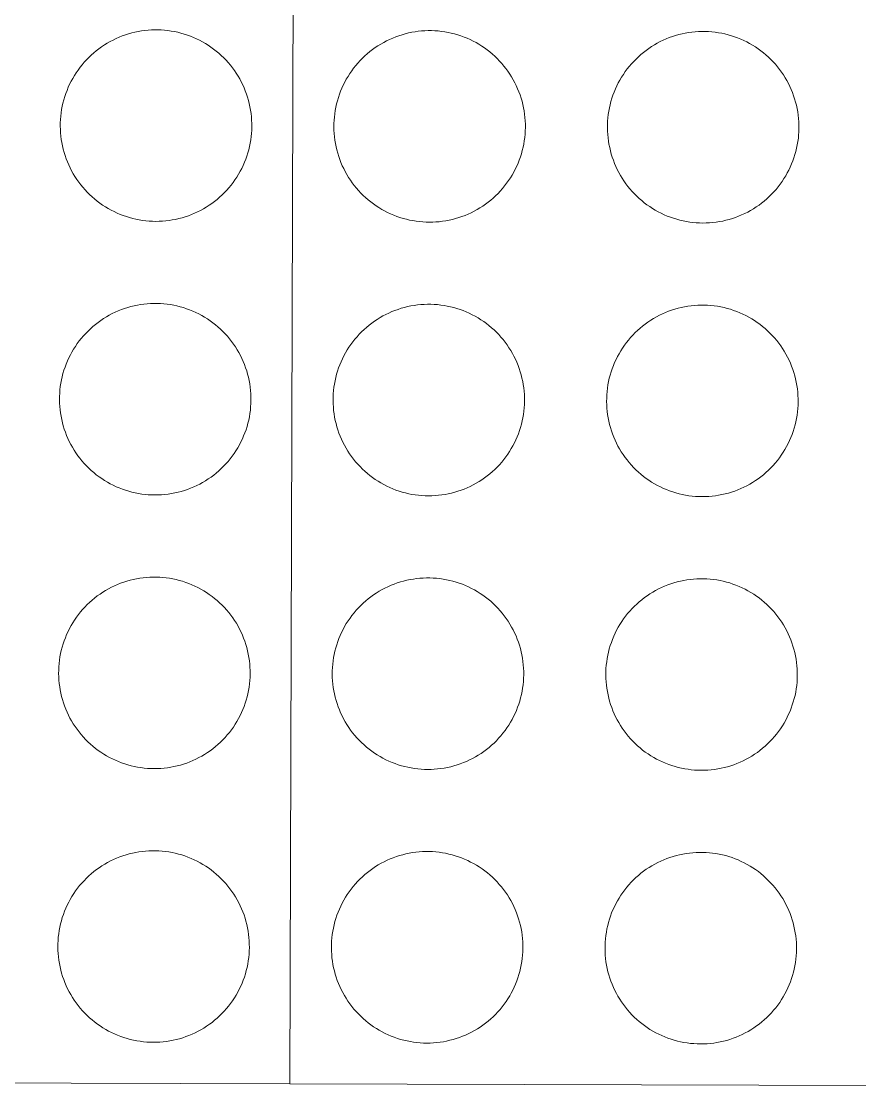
# Model space of a CAD drawing. Header units: metres. Extents: x -902 to -724, y 0 to 650.
# Drawn here: x -799.9114 to -799.7582, y 594.8669 to 595.0619 of the extents above; entities that cross this region are included whole.
import ezdxf

# ---------------------------------------------------------------- set-up
doc = ezdxf.new("R2010")
doc.units = ezdxf.units.M

# ---------------------------------------------------------------- blocks, each defined once
blk = doc.blocks.new('ASSA_Driveway_dwg-40817344-DRG-2871011 - SITE PLAN')
at = {"color": 9, "lineweight": 18, "true_color": 0xc0c0c0, "flags": 128}
for points in [[(-6.34867, 7.86166), (-6.04975, 7.88706), (-6.07514, 8.18598), (-6.37406, 8.16059)], [(-6.19385, 7.89991), (-6.19379, 7.8993), (-6.19371, 7.8987), (-6.1936, 7.8981), (-6.19348, 7.89751), (-6.19333, 7.89692), (-6.19317, 7.89633), (-6.19298, 7.89575), (-6.19278, 7.89518), (-6.19255, 7.89462), (-6.19231, 7.89406), (-6.19204, 7.89351), (-6.19176, 7.89298), (-6.19146, 7.89245), (-6.19114, 7.89193), (-6.1908, 7.89143), (-6.19045, 7.89093), (-6.19008, 7.89045), (-6.18969, 7.88998), (-6.18929, 7.88953), (-6.18887, 7.88909), (-6.18843, 7.88867), (-6.18799, 7.88826), (-6.18752, 7.88786), (-6.18705, 7.88749), (-6.18656, 7.88713), (-6.18606, 7.88678), (-6.18554, 7.88646), (-6.18502, 7.88615), (-6.18449, 7.88586), (-6.18394, 7.88559), (-6.18339, 7.88534), (-6.18283, 7.8851), (-6.18226, 7.88489), (-6.18168, 7.8847), (-6.1811, 7.88453), (-6.18051, 7.88437), (-6.17992, 7.88424), (-6.17932, 7.88413), (-6.17872, 7.88404), (-6.17812, 7.88397), (-6.17751, 7.88392), (-6.17691, 7.88389), (-6.1763, 7.88389), (-6.17569, 7.8839), (-6.17509, 7.88394), (-6.17448, 7.88399), (-6.17388, 7.88407), (-6.17328, 7.88417), (-6.17268, 7.88429), (-6.17209, 7.88443), (-6.17151, 7.88459), (-6.17093, 7.88477), (-6.17035, 7.88497), (-6.16979, 7.88519), (-6.16923, 7.88543), (-6.16868, 7.88569), (-6.16814, 7.88597), (-6.16761, 7.88626), (-6.16709, 7.88658), (-6.16658, 7.88691), (-6.16608, 7.88726), (-6.1656, 7.88763), (-6.16513, 7.88801), (-6.16467, 7.88841), (-6.16423, 7.88883), (-6.1638, 7.88926), (-6.16339, 7.8897), (-6.16299, 7.89016), (-6.16261, 7.89063), (-6.16224, 7.89112), (-6.1619, 7.89162), (-6.16157, 7.89213), (-6.16125, 7.89265), (-6.16096, 7.89318), (-6.16068, 7.89372), (-6.16043, 7.89427), (-6.16019, 7.89483), (-6.15997, 7.8954), (-6.15977, 7.89597), (-6.1596, 7.89655), (-6.15944, 7.89714), (-6.1593, 7.89773), (-6.15918, 7.89833), (-6.15909, 7.89893), (-6.15901, 7.89953), (-6.15896, 7.90014), (-6.15893, 7.90074), (-6.15892, 7.90135), (-6.15892, 7.90196), (-6.15896, 7.90256), (-6.15901, 7.90317), (-6.15908, 7.90377), (-6.15917, 7.90437), (-6.15929, 7.90497), (-6.15942, 7.90556), (-6.15958, 7.90615), (-6.15975, 7.90673), (-6.15995, 7.90731), (-6.16016, 7.90787), (-6.1604, 7.90843), (-6.16065, 7.90899), (-6.16093, 7.90953), (-6.16122, 7.91006), (-6.16153, 7.91058), (-6.16186, 7.9111), (-6.1622, 7.91159), (-6.16256, 7.91208), (-6.16294, 7.91256), (-6.16334, 7.91302), (-6.16375, 7.91346), (-6.16418, 7.9139), (-6.16462, 7.91431), (-6.16507, 7.91471), (-6.16554, 7.9151), (-6.16603, 7.91547), (-6.16652, 7.91582), (-6.16703, 7.91616), (-6.16755, 7.91647), (-6.16808, 7.91677), (-6.16862, 7.91705), (-6.16916, 7.91731), (-6.16972, 7.91756), (-6.17029, 7.91778), (-6.17086, 7.91798), (-6.17144, 7.91816), (-6.17202, 7.91833), (-6.17261, 7.91847), (-6.17321, 7.91859), (-6.17381, 7.91869), (-6.17441, 7.91877), (-6.17501, 7.91883), (-6.17562, 7.91887), (-6.17623, 7.91889), (-6.17684, 7.91888), (-6.17744, 7.91886), (-6.17805, 7.91881), (-6.17865, 7.91874), (-6.17925, 7.91866), (-6.17985, 7.91855), (-6.18044, 7.91842), (-6.18103, 7.91827), (-6.18162, 7.9181), (-6.18219, 7.91791), (-6.18276, 7.9177), (-6.18332, 7.91747), (-6.18388, 7.91722), (-6.18442, 7.91695), (-6.18496, 7.91666), (-6.18548, 7.91635), (-6.186, 7.91603), (-6.1865, 7.91569), (-6.18699, 7.91533), (-6.18747, 7.91495), (-6.18793, 7.91456), (-6.18838, 7.91416), (-6.18882, 7.91373), (-6.18924, 7.91329), (-6.18964, 7.91284), (-6.19003, 7.91238), (-6.19041, 7.9119), (-6.19076, 7.91141), (-6.1911, 7.9109), (-6.19142, 7.91039), (-6.19173, 7.90986), (-6.19201, 7.90932), (-6.19228, 7.90878), (-6.19253, 7.90822), (-6.19275, 7.90766), (-6.19296, 7.90709), (-6.19315, 7.90651), (-6.19332, 7.90593), (-6.19346, 7.90534), (-6.19359, 7.90474), (-6.1937, 7.90414), (-6.19378, 7.90354), (-6.19385, 7.90294), (-6.19389, 7.90233), (-6.19391, 7.90173), (-6.19391, 7.90112), (-6.19389, 7.90051)], [(-6.24367, 7.89567), (-6.24361, 7.89507), (-6.24353, 7.89447), (-6.24342, 7.89387), (-6.2433, 7.89327), (-6.24316, 7.89268), (-6.24299, 7.8921), (-6.2428, 7.89152), (-6.2426, 7.89095), (-6.24237, 7.89039), (-6.24213, 7.88983), (-6.24187, 7.88928), (-6.24158, 7.88874), (-6.24128, 7.88822), (-6.24096, 7.8877), (-6.24063, 7.8872), (-6.24027, 7.8867), (-6.2399, 7.88622), (-6.23951, 7.88575), (-6.23911, 7.8853), (-6.23869, 7.88486), (-6.23826, 7.88443), (-6.23781, 7.88403), (-6.23734, 7.88363), (-6.23687, 7.88325), (-6.23638, 7.88289), (-6.23588, 7.88255), (-6.23537, 7.88222), (-6.23484, 7.88192), (-6.23431, 7.88163), (-6.23376, 7.88136), (-6.23321, 7.8811), (-6.23265, 7.88087), (-6.23208, 7.88066), (-6.2315, 7.88047), (-6.23092, 7.88029), (-6.23033, 7.88014), (-6.22974, 7.88001), (-6.22914, 7.8799), (-6.22854, 7.87981), (-6.22794, 7.87974), (-6.22733, 7.87969), (-6.22673, 7.87966), (-6.22612, 7.87966), (-6.22551, 7.87967), (-6.22491, 7.87971), (-6.2243, 7.87976), (-6.2237, 7.87984), (-6.2231, 7.87994), (-6.2225, 7.88006), (-6.22191, 7.8802), (-6.22133, 7.88036), (-6.22075, 7.88054), (-6.22017, 7.88074), (-6.21961, 7.88096), (-6.21905, 7.8812), (-6.2185, 7.88146), (-6.21796, 7.88174), (-6.21743, 7.88203), (-6.21691, 7.88235), (-6.2164, 7.88268), (-6.21591, 7.88303), (-6.21542, 7.8834), (-6.21495, 7.88378), (-6.21449, 7.88418), (-6.21405, 7.8846), (-6.21362, 7.88503), (-6.21321, 7.88547), (-6.21281, 7.88593), (-6.21243, 7.8864), (-6.21206, 7.88689), (-6.21172, 7.88739), (-6.21139, 7.8879), (-6.21107, 7.88842), (-6.21078, 7.88895), (-6.2105, 7.88949), (-6.21025, 7.89004), (-6.21001, 7.8906), (-6.20979, 7.89117), (-6.20959, 7.89174), (-6.20942, 7.89232), (-6.20926, 7.89291), (-6.20912, 7.8935), (-6.20901, 7.8941), (-6.20891, 7.8947), (-6.20883, 7.8953), (-6.20878, 7.89591), (-6.20875, 7.89651), (-6.20874, 7.89712), (-6.20875, 7.89773), (-6.20878, 7.89833), (-6.20883, 7.89894), (-6.2089, 7.89954), (-6.20899, 7.90014), (-6.20911, 7.90074), (-6.20924, 7.90133), (-6.2094, 7.90192), (-6.20957, 7.9025), (-6.20977, 7.90307), (-6.20998, 7.90364), (-6.21022, 7.9042), (-6.21047, 7.90475), (-6.21075, 7.9053), (-6.21104, 7.90583), (-6.21135, 7.90635), (-6.21168, 7.90686), (-6.21202, 7.90736), (-6.21238, 7.90785), (-6.21276, 7.90832), (-6.21316, 7.90879), (-6.21357, 7.90923), (-6.214, 7.90966), (-6.21444, 7.91008), (-6.2149, 7.91048), (-6.21536, 7.91087), (-6.21585, 7.91124), (-6.21634, 7.91159), (-6.21685, 7.91192), (-6.21737, 7.91224), (-6.2179, 7.91254), (-6.21844, 7.91282), (-6.21898, 7.91308), (-6.21954, 7.91332), (-6.22011, 7.91355), (-6.22068, 7.91375), (-6.22126, 7.91393), (-6.22184, 7.91409), (-6.22243, 7.91424), (-6.22303, 7.91436), (-6.22363, 7.91446), (-6.22423, 7.91454), (-6.22484, 7.9146), (-6.22544, 7.91464), (-6.22605, 7.91465), (-6.22666, 7.91465), (-6.22726, 7.91462), (-6.22787, 7.91458), (-6.22847, 7.91451), (-6.22907, 7.91442), (-6.22967, 7.91431), (-6.23026, 7.91418), (-6.23085, 7.91403), (-6.23144, 7.91386), (-6.23201, 7.91367), (-6.23258, 7.91346), (-6.23315, 7.91323), (-6.2337, 7.91298), (-6.23424, 7.91272), (-6.23478, 7.91243), (-6.2353, 7.91212), (-6.23582, 7.9118), (-6.23632, 7.91146), (-6.23681, 7.9111), (-6.23729, 7.91072), (-6.23775, 7.91033), (-6.2382, 7.90992), (-6.23864, 7.9095), (-6.23906, 7.90906), (-6.23947, 7.90861), (-6.23986, 7.90814), (-6.24023, 7.90767), (-6.24058, 7.90717), (-6.24092, 7.90667), (-6.24125, 7.90615), (-6.24155, 7.90563), (-6.24183, 7.90509), (-6.2421, 7.90454), (-6.24235, 7.90399), (-6.24257, 7.90343), (-6.24278, 7.90286), (-6.24297, 7.90228), (-6.24314, 7.90169), (-6.24328, 7.9011), (-6.24341, 7.90051), (-6.24352, 7.89991), (-6.2436, 7.89931), (-6.24367, 7.89871), (-6.24371, 7.8981), (-6.24373, 7.89749), (-6.24373, 7.89689), (-6.24371, 7.89628)], [(-6.29349, 7.89144), (-6.29343, 7.89084), (-6.29335, 7.89024), (-6.29325, 7.88964), (-6.29312, 7.88904), (-6.29298, 7.88845), (-6.29281, 7.88787), (-6.29263, 7.88729), (-6.29242, 7.88672), (-6.29219, 7.88615), (-6.29195, 7.8856), (-6.29169, 7.88505), (-6.2914, 7.88451), (-6.2911, 7.88399), (-6.29078, 7.88347), (-6.29045, 7.88296), (-6.29009, 7.88247), (-6.28972, 7.88199), (-6.28933, 7.88152), (-6.28893, 7.88107), (-6.28851, 7.88063), (-6.28808, 7.8802), (-6.28763, 7.87979), (-6.28716, 7.8794), (-6.28669, 7.87902), (-6.2862, 7.87866), (-6.2857, 7.87832), (-6.28519, 7.87799), (-6.28466, 7.87768), (-6.28413, 7.8774), (-6.28358, 7.87712), (-6.28303, 7.87687), (-6.28247, 7.87664), (-6.2819, 7.87643), (-6.28133, 7.87623), (-6.28074, 7.87606), (-6.28015, 7.87591), (-6.27956, 7.87578), (-6.27896, 7.87567), (-6.27836, 7.87558), (-6.27776, 7.87551), (-6.27715, 7.87546), (-6.27655, 7.87543), (-6.27594, 7.87542), (-6.27533, 7.87544), (-6.27473, 7.87547), (-6.27412, 7.87553), (-6.27352, 7.87561), (-6.27292, 7.87571), (-6.27232, 7.87583), (-6.27173, 7.87597), (-6.27115, 7.87613), (-6.27057, 7.87631), (-6.26999, 7.87651), (-6.26943, 7.87673), (-6.26887, 7.87697), (-6.26832, 7.87723), (-6.26778, 7.8775), (-6.26725, 7.8778), (-6.26673, 7.87812), (-6.26622, 7.87845), (-6.26573, 7.8788), (-6.26524, 7.87916), (-6.26477, 7.87955), (-6.26431, 7.87995), (-6.26387, 7.88036), (-6.26344, 7.88079), (-6.26303, 7.88124), (-6.26263, 7.8817), (-6.26225, 7.88217), (-6.26188, 7.88266), (-6.26154, 7.88315), (-6.26121, 7.88366), (-6.26089, 7.88419), (-6.2606, 7.88472), (-6.26032, 7.88526), (-6.26007, 7.88581), (-6.25983, 7.88637), (-6.25961, 7.88694), (-6.25941, 7.88751), (-6.25924, 7.88809), (-6.25908, 7.88868), (-6.25894, 7.88927), (-6.25883, 7.88987), (-6.25873, 7.89047), (-6.25866, 7.89107), (-6.2586, 7.89167), (-6.25857, 7.89228), (-6.25856, 7.89289), (-6.25857, 7.89349), (-6.2586, 7.8941), (-6.25865, 7.89471), (-6.25872, 7.89531), (-6.25881, 7.89591), (-6.25893, 7.89651), (-6.25906, 7.8971), (-6.25922, 7.89769), (-6.25939, 7.89827), (-6.25959, 7.89884), (-6.2598, 7.89941), (-6.26004, 7.89997), (-6.26029, 7.90052), (-6.26057, 7.90107), (-6.26086, 7.9016), (-6.26117, 7.90212), (-6.2615, 7.90263), (-6.26184, 7.90313), (-6.26221, 7.90362), (-6.26258, 7.90409), (-6.26298, 7.90455), (-6.26339, 7.905), (-6.26382, 7.90543), (-6.26426, 7.90585), (-6.26472, 7.90625), (-6.26519, 7.90664), (-6.26567, 7.90701), (-6.26616, 7.90736), (-6.26667, 7.90769), (-6.26719, 7.90801), (-6.26772, 7.90831), (-6.26826, 7.90859), (-6.2688, 7.90885), (-6.26936, 7.90909), (-6.26993, 7.90931), (-6.2705, 7.90952), (-6.27108, 7.9097), (-6.27166, 7.90986), (-6.27225, 7.91), (-6.27285, 7.91013), (-6.27345, 7.91023), (-6.27405, 7.91031), (-6.27466, 7.91037), (-6.27526, 7.9104), (-6.27587, 7.91042), (-6.27648, 7.91042), (-6.27708, 7.91039), (-6.27769, 7.91035), (-6.27829, 7.91028), (-6.27889, 7.91019), (-6.27949, 7.91008), (-6.28009, 7.90995), (-6.28067, 7.9098), (-6.28126, 7.90963), (-6.28183, 7.90944), (-6.2824, 7.90923), (-6.28297, 7.909), (-6.28352, 7.90875), (-6.28406, 7.90848), (-6.2846, 7.9082), (-6.28512, 7.90789), (-6.28564, 7.90757), (-6.28614, 7.90723), (-6.28663, 7.90687), (-6.28711, 7.90649), (-6.28757, 7.9061), (-6.28802, 7.90569), (-6.28846, 7.90527), (-6.28888, 7.90483), (-6.28929, 7.90438), (-6.28968, 7.90391), (-6.29005, 7.90343), (-6.29041, 7.90294), (-6.29074, 7.90244), (-6.29107, 7.90192), (-6.29137, 7.9014), (-6.29165, 7.90086), (-6.29192, 7.90031), (-6.29217, 7.89976), (-6.29239, 7.89919), (-6.2926, 7.89862), (-6.29279, 7.89805), (-6.29296, 7.89746), (-6.29311, 7.89687), (-6.29323, 7.89628), (-6.29334, 7.89568), (-6.29342, 7.89508), (-6.29349, 7.89448), (-6.29353, 7.89387), (-6.29355, 7.89326), (-6.29355, 7.89265), (-6.29353, 7.89205)], [(-6.34331, 7.88721), (-6.34325, 7.88661), (-6.34317, 7.886), (-6.34307, 7.88541), (-6.34294, 7.88481), (-6.3428, 7.88422), (-6.34263, 7.88364), (-6.34245, 7.88306), (-6.34224, 7.88249), (-6.34202, 7.88192), (-6.34177, 7.88137), (-6.34151, 7.88082), (-6.34122, 7.88028), (-6.34092, 7.87975), (-6.3406, 7.87924), (-6.34027, 7.87873), (-6.33991, 7.87824), (-6.33954, 7.87776), (-6.33915, 7.87729), (-6.33875, 7.87684), (-6.33833, 7.8764), (-6.3379, 7.87597), (-6.33745, 7.87556), (-6.33698, 7.87517), (-6.33651, 7.87479), (-6.33602, 7.87443), (-6.33552, 7.87409), (-6.33501, 7.87376), (-6.33448, 7.87345), (-6.33395, 7.87316), (-6.3334, 7.87289), (-6.33285, 7.87264), (-6.33229, 7.87241), (-6.33172, 7.8722), (-6.33115, 7.872), (-6.33056, 7.87183), (-6.32998, 7.87168), (-6.32938, 7.87155), (-6.32879, 7.87143), (-6.32818, 7.87134), (-6.32758, 7.87127), (-6.32698, 7.87123), (-6.32637, 7.8712), (-6.32576, 7.87119), (-6.32515, 7.87121), (-6.32455, 7.87124), (-6.32394, 7.8713), (-6.32334, 7.87138), (-6.32274, 7.87147), (-6.32215, 7.87159), (-6.32155, 7.87173), (-6.32097, 7.87189), (-6.32039, 7.87207), (-6.31981, 7.87227), (-6.31925, 7.8725), (-6.31869, 7.87273), (-6.31814, 7.87299), (-6.3176, 7.87327), (-6.31707, 7.87357), (-6.31655, 7.87388), (-6.31604, 7.87422), (-6.31555, 7.87457), (-6.31506, 7.87493), (-6.31459, 7.87532), (-6.31413, 7.87572), (-6.31369, 7.87613), (-6.31326, 7.87656), (-6.31285, 7.87701), (-6.31245, 7.87747), (-6.31207, 7.87794), (-6.3117, 7.87843), (-6.31136, 7.87892), (-6.31103, 7.87943), (-6.31071, 7.87995), (-6.31042, 7.88049), (-6.31014, 7.88103), (-6.30989, 7.88158), (-6.30965, 7.88214), (-6.30943, 7.8827), (-6.30924, 7.88328), (-6.30906, 7.88386), (-6.3089, 7.88445), (-6.30876, 7.88504), (-6.30865, 7.88563), (-6.30855, 7.88623), (-6.30848, 7.88684), (-6.30842, 7.88744), (-6.30839, 7.88805), (-6.30838, 7.88866), (-6.30839, 7.88926), (-6.30842, 7.88987), (-6.30847, 7.89047), (-6.30854, 7.89108), (-6.30863, 7.89168), (-6.30875, 7.89227), (-6.30888, 7.89287), (-6.30904, 7.89345), (-6.30921, 7.89404), (-6.30941, 7.89461), (-6.30962, 7.89518), (-6.30986, 7.89574), (-6.31011, 7.89629), (-6.31039, 7.89683), (-6.31068, 7.89737), (-6.31099, 7.89789), (-6.31132, 7.8984), (-6.31166, 7.8989), (-6.31203, 7.89939), (-6.31241, 7.89986), (-6.3128, 7.90032), (-6.31321, 7.90077), (-6.31364, 7.9012), (-6.31408, 7.90162), (-6.31454, 7.90202), (-6.31501, 7.9024), (-6.31549, 7.90277), (-6.31598, 7.90313), (-6.31649, 7.90346), (-6.31701, 7.90378), (-6.31754, 7.90408), (-6.31808, 7.90436), (-6.31863, 7.90462), (-6.31918, 7.90486), (-6.31975, 7.90508), (-6.32032, 7.90529), (-6.3209, 7.90547), (-6.32148, 7.90563), (-6.32208, 7.90577), (-6.32267, 7.90589), (-6.32327, 7.906), (-6.32387, 7.90608), (-6.32448, 7.90613), (-6.32508, 7.90617), (-6.32569, 7.90619), (-6.3263, 7.90619), (-6.3269, 7.90616), (-6.32751, 7.90611), (-6.32811, 7.90605), (-6.32871, 7.90596), (-6.32931, 7.90585), (-6.32991, 7.90572), (-6.33049, 7.90557), (-6.33108, 7.9054), (-6.33165, 7.90521), (-6.33222, 7.905), (-6.33279, 7.90477), (-6.33334, 7.90452), (-6.33388, 7.90425), (-6.33442, 7.90396), (-6.33495, 7.90366), (-6.33546, 7.90333), (-6.33596, 7.90299), (-6.33645, 7.90263), (-6.33693, 7.90226), (-6.33739, 7.90187), (-6.33784, 7.90146), (-6.33828, 7.90104), (-6.3387, 7.9006), (-6.33911, 7.90015), (-6.3395, 7.89968), (-6.33987, 7.8992), (-6.34023, 7.89871), (-6.34056, 7.89821), (-6.34089, 7.89769), (-6.34119, 7.89716), (-6.34147, 7.89663), (-6.34174, 7.89608), (-6.34199, 7.89553), (-6.34221, 7.89496), (-6.34242, 7.89439), (-6.34261, 7.89381), (-6.34278, 7.89323), (-6.34293, 7.89264), (-6.34305, 7.89205), (-6.34316, 7.89145), (-6.34324, 7.89085), (-6.34331, 7.89024), (-6.34335, 7.88964), (-6.34337, 7.88903), (-6.34338, 7.88842), (-6.34336, 7.88782)], [(-6.32328, 7.56274), (-6.02436, 7.58813), (-6.04975, 7.88706), (-6.34867, 7.86166)], [(-6.18962, 7.85008), (-6.18956, 7.84948), (-6.18948, 7.84888), (-6.18937, 7.84828), (-6.18925, 7.84769), (-6.1891, 7.8471), (-6.18894, 7.84651), (-6.18875, 7.84593), (-6.18855, 7.84536), (-6.18832, 7.8448), (-6.18808, 7.84424), (-6.18781, 7.84369), (-6.18753, 7.84316), (-6.18723, 7.84263), (-6.18691, 7.84211), (-6.18657, 7.84161), (-6.18622, 7.84111), (-6.18585, 7.84063), (-6.18546, 7.84016), (-6.18506, 7.83971), (-6.18464, 7.83927), (-6.1842, 7.83885), (-6.18375, 7.83844), (-6.18329, 7.83804), (-6.18282, 7.83767), (-6.18233, 7.8373), (-6.18183, 7.83696), (-6.18131, 7.83664), (-6.18079, 7.83633), (-6.18025, 7.83604), (-6.17971, 7.83577), (-6.17916, 7.83552), (-6.1786, 7.83528), (-6.17803, 7.83507), (-6.17745, 7.83488), (-6.17687, 7.83471), (-6.17628, 7.83455), (-6.17569, 7.83442), (-6.17509, 7.83431), (-6.17449, 7.83422), (-6.17389, 7.83415), (-6.17328, 7.8341), (-6.17268, 7.83407), (-6.17207, 7.83407), (-6.17146, 7.83408), (-6.17085, 7.83412), (-6.17025, 7.83417), (-6.16965, 7.83425), (-6.16905, 7.83435), (-6.16845, 7.83447), (-6.16786, 7.83461), (-6.16727, 7.83477), (-6.16669, 7.83495), (-6.16612, 7.83515), (-6.16556, 7.83537), (-6.165, 7.83561), (-6.16445, 7.83587), (-6.16391, 7.83615), (-6.16338, 7.83644), (-6.16286, 7.83676), (-6.16235, 7.83709), (-6.16185, 7.83744), (-6.16137, 7.83781), (-6.1609, 7.83819), (-6.16044, 7.83859), (-6.16, 7.83901), (-6.15957, 7.83944), (-6.15916, 7.83988), (-6.15876, 7.84034), (-6.15838, 7.84081), (-6.15801, 7.8413), (-6.15766, 7.8418), (-6.15733, 7.84231), (-6.15702, 7.84283), (-6.15673, 7.84336), (-6.15645, 7.8439), (-6.15619, 7.84445), (-6.15596, 7.84501), (-6.15574, 7.84558), (-6.15554, 7.84615), (-6.15536, 7.84673), (-6.15521, 7.84732), (-6.15507, 7.84791), (-6.15495, 7.84851), (-6.15486, 7.84911), (-6.15478, 7.84971), (-6.15473, 7.85032), (-6.1547, 7.85092), (-6.15468, 7.85153), (-6.15469, 7.85214), (-6.15472, 7.85274), (-6.15477, 7.85335), (-6.15485, 7.85395), (-6.15494, 7.85455), (-6.15505, 7.85515), (-6.15519, 7.85574), (-6.15534, 7.85633), (-6.15552, 7.85691), (-6.15572, 7.85749), (-6.15593, 7.85805), (-6.15617, 7.85861), (-6.15642, 7.85917), (-6.15669, 7.85971), (-6.15699, 7.86024), (-6.1573, 7.86076), (-6.15762, 7.86127), (-6.15797, 7.86177), (-6.15833, 7.86226), (-6.15871, 7.86274), (-6.15911, 7.8632), (-6.15952, 7.86364), (-6.15995, 7.86408), (-6.16039, 7.86449), (-6.16084, 7.86489), (-6.16131, 7.86528), (-6.1618, 7.86565), (-6.16229, 7.866), (-6.1628, 7.86634), (-6.16332, 7.86665), (-6.16384, 7.86695), (-6.16438, 7.86723), (-6.16493, 7.86749), (-6.16549, 7.86773), (-6.16605, 7.86796), (-6.16663, 7.86816), (-6.16721, 7.86834), (-6.16779, 7.86851), (-6.16838, 7.86865), (-6.16898, 7.86877), (-6.16958, 7.86887), (-6.17018, 7.86895), (-6.17078, 7.86901), (-6.17139, 7.86905), (-6.172, 7.86906), (-6.1726, 7.86906), (-6.17321, 7.86904), (-6.17382, 7.86899), (-6.17442, 7.86892), (-6.17502, 7.86883), (-6.17562, 7.86873), (-6.17621, 7.8686), (-6.1768, 7.86845), (-6.17738, 7.86828), (-6.17796, 7.86809), (-6.17853, 7.86787), (-6.17909, 7.86764), (-6.17965, 7.8674), (-6.18019, 7.86713), (-6.18073, 7.86684), (-6.18125, 7.86653), (-6.18177, 7.86621), (-6.18227, 7.86587), (-6.18276, 7.86551), (-6.18324, 7.86513), (-6.1837, 7.86474), (-6.18415, 7.86433), (-6.18459, 7.86391), (-6.18501, 7.86347), (-6.18541, 7.86302), (-6.1858, 7.86256), (-6.18618, 7.86208), (-6.18653, 7.86158), (-6.18687, 7.86108), (-6.18719, 7.86057), (-6.1875, 7.86004), (-6.18778, 7.8595), (-6.18805, 7.85896), (-6.18829, 7.8584), (-6.18852, 7.85784), (-6.18873, 7.85727), (-6.18892, 7.85669), (-6.18908, 7.85611), (-6.18923, 7.85552), (-6.18936, 7.85492), (-6.18947, 7.85432), (-6.18955, 7.85372), (-6.18961, 7.85312), (-6.18966, 7.85251), (-6.18968, 7.85191), (-6.18968, 7.8513), (-6.18966, 7.85069)], [(-6.23944, 7.84585), (-6.23938, 7.84525), (-6.2393, 7.84465), (-6.23919, 7.84405), (-6.23907, 7.84345), (-6.23892, 7.84286), (-6.23876, 7.84228), (-6.23857, 7.8417), (-6.23837, 7.84113), (-6.23814, 7.84057), (-6.2379, 7.84001), (-6.23763, 7.83946), (-6.23735, 7.83892), (-6.23705, 7.8384), (-6.23673, 7.83788), (-6.23639, 7.83737), (-6.23604, 7.83688), (-6.23567, 7.8364), (-6.23528, 7.83593), (-6.23488, 7.83548), (-6.23446, 7.83504), (-6.23402, 7.83461), (-6.23357, 7.8342), (-6.23311, 7.83381), (-6.23264, 7.83343), (-6.23215, 7.83307), (-6.23165, 7.83273), (-6.23113, 7.8324), (-6.23061, 7.8321), (-6.23008, 7.83181), (-6.22953, 7.83154), (-6.22898, 7.83128), (-6.22842, 7.83105), (-6.22785, 7.83084), (-6.22727, 7.83065), (-6.22669, 7.83047), (-6.2261, 7.83032), (-6.22551, 7.83019), (-6.22491, 7.83008), (-6.22431, 7.82999), (-6.22371, 7.82992), (-6.2231, 7.82987), (-6.2225, 7.82984), (-6.22189, 7.82983), (-6.22128, 7.82985), (-6.22067, 7.82988), (-6.22007, 7.82994), (-6.21947, 7.83002), (-6.21887, 7.83012), (-6.21827, 7.83024), (-6.21768, 7.83038), (-6.2171, 7.83054), (-6.21652, 7.83072), (-6.21594, 7.83092), (-6.21538, 7.83114), (-6.21482, 7.83138), (-6.21427, 7.83164), (-6.21373, 7.83191), (-6.2132, 7.83221), (-6.21268, 7.83253), (-6.21217, 7.83286), (-6.21167, 7.83321), (-6.21119, 7.83358), (-6.21072, 7.83396), (-6.21026, 7.83436), (-6.20982, 7.83477), (-6.20939, 7.83521), (-6.20898, 7.83565), (-6.20858, 7.83611), (-6.2082, 7.83658), (-6.20783, 7.83707), (-6.20748, 7.83757), (-6.20715, 7.83808), (-6.20684, 7.8386), (-6.20655, 7.83913), (-6.20627, 7.83967), (-6.20602, 7.84022), (-6.20578, 7.84078), (-6.20556, 7.84135), (-6.20536, 7.84192), (-6.20518, 7.8425), (-6.20503, 7.84309), (-6.20489, 7.84368), (-6.20477, 7.84428), (-6.20468, 7.84488), (-6.2046, 7.84548), (-6.20455, 7.84608), (-6.20452, 7.84669), (-6.2045, 7.8473), (-6.20451, 7.84791), (-6.20454, 7.84851), (-6.2046, 7.84912), (-6.20467, 7.84972), (-6.20476, 7.85032), (-6.20488, 7.85092), (-6.20501, 7.85151), (-6.20517, 7.8521), (-6.20534, 7.85268), (-6.20554, 7.85325), (-6.20575, 7.85382), (-6.20599, 7.85438), (-6.20624, 7.85493), (-6.20651, 7.85548), (-6.20681, 7.85601), (-6.20712, 7.85653), (-6.20744, 7.85704), (-6.20779, 7.85754), (-6.20815, 7.85803), (-6.20853, 7.8585), (-6.20893, 7.85896), (-6.20934, 7.85941), (-6.20977, 7.85984), (-6.21021, 7.86026), (-6.21066, 7.86066), (-6.21113, 7.86105), (-6.21162, 7.86142), (-6.21211, 7.86177), (-6.21262, 7.8621), (-6.21314, 7.86242), (-6.21366, 7.86272), (-6.2142, 7.863), (-6.21475, 7.86326), (-6.21531, 7.8635), (-6.21587, 7.86373), (-6.21645, 7.86393), (-6.21703, 7.86411), (-6.21761, 7.86427), (-6.2182, 7.86442), (-6.2188, 7.86454), (-6.2194, 7.86464), (-6.22, 7.86472), (-6.2206, 7.86478), (-6.22121, 7.86482), (-6.22182, 7.86483), (-6.22242, 7.86483), (-6.22303, 7.8648), (-6.22364, 7.86476), (-6.22424, 7.86469), (-6.22484, 7.8646), (-6.22544, 7.86449), (-6.22603, 7.86436), (-6.22662, 7.86421), (-6.2272, 7.86404), (-6.22778, 7.86385), (-6.22835, 7.86364), (-6.22891, 7.86341), (-6.22947, 7.86316), (-6.23001, 7.86289), (-6.23055, 7.86261), (-6.23107, 7.8623), (-6.23159, 7.86198), (-6.23209, 7.86164), (-6.23258, 7.86128), (-6.23306, 7.8609), (-6.23352, 7.86051), (-6.23397, 7.8601), (-6.23441, 7.85968), (-6.23483, 7.85924), (-6.23523, 7.85879), (-6.23562, 7.85832), (-6.236, 7.85784), (-6.23635, 7.85735), (-6.23669, 7.85685), (-6.23701, 7.85633), (-6.23732, 7.85581), (-6.2376, 7.85527), (-6.23787, 7.85472), (-6.23811, 7.85417), (-6.23834, 7.85361), (-6.23855, 7.85304), (-6.23874, 7.85246), (-6.23891, 7.85187), (-6.23905, 7.85128), (-6.23918, 7.85069), (-6.23929, 7.85009), (-6.23937, 7.84949), (-6.23944, 7.84889), (-6.23948, 7.84828), (-6.2395, 7.84767), (-6.2395, 7.84707), (-6.23948, 7.84646)], [(-6.28926, 7.84162), (-6.2892, 7.84102), (-6.28912, 7.84042), (-6.28901, 7.83982), (-6.28889, 7.83922), (-6.28874, 7.83863), (-6.28858, 7.83805), (-6.28839, 7.83747), (-6.28819, 7.8369), (-6.28796, 7.83633), (-6.28772, 7.83578), (-6.28745, 7.83523), (-6.28717, 7.83469), (-6.28687, 7.83416), (-6.28655, 7.83365), (-6.28621, 7.83314), (-6.28586, 7.83265), (-6.28549, 7.83217), (-6.2851, 7.8317), (-6.2847, 7.83125), (-6.28428, 7.83081), (-6.28384, 7.83038), (-6.2834, 7.82997), (-6.28293, 7.82958), (-6.28246, 7.8292), (-6.28197, 7.82884), (-6.28147, 7.8285), (-6.28095, 7.82817), (-6.28043, 7.82786), (-6.2799, 7.82757), (-6.27935, 7.8273), (-6.2788, 7.82705), (-6.27824, 7.82682), (-6.27767, 7.82661), (-6.27709, 7.82641), (-6.27651, 7.82624), (-6.27592, 7.82609), (-6.27533, 7.82596), (-6.27473, 7.82585), (-6.27413, 7.82576), (-6.27353, 7.82569), (-6.27292, 7.82564), (-6.27232, 7.82561), (-6.27171, 7.8256), (-6.2711, 7.82562), (-6.2705, 7.82565), (-6.26989, 7.82571), (-6.26929, 7.82579), (-6.26869, 7.82589), (-6.26809, 7.826), (-6.2675, 7.82614), (-6.26692, 7.82631), (-6.26634, 7.82649), (-6.26576, 7.82669), (-6.2652, 7.82691), (-6.26464, 7.82715), (-6.26409, 7.82741), (-6.26355, 7.82768), (-6.26302, 7.82798), (-6.2625, 7.82829), (-6.26199, 7.82863), (-6.26149, 7.82898), (-6.26101, 7.82934), (-6.26054, 7.82973), (-6.26008, 7.83013), (-6.25964, 7.83054), (-6.25921, 7.83097), (-6.2588, 7.83142), (-6.2584, 7.83188), (-6.25802, 7.83235), (-6.25765, 7.83284), (-6.2573, 7.83333), (-6.25697, 7.83384), (-6.25666, 7.83437), (-6.25637, 7.8349), (-6.25609, 7.83544), (-6.25584, 7.83599), (-6.2556, 7.83655), (-6.25538, 7.83712), (-6.25518, 7.83769), (-6.25501, 7.83827), (-6.25485, 7.83886), (-6.25471, 7.83945), (-6.25459, 7.84004), (-6.2545, 7.84064), (-6.25442, 7.84125), (-6.25437, 7.84185), (-6.25434, 7.84246), (-6.25432, 7.84307), (-6.25433, 7.84367), (-6.25436, 7.84428), (-6.25442, 7.84489), (-6.25449, 7.84549), (-6.25458, 7.84609), (-6.2547, 7.84669), (-6.25483, 7.84728), (-6.25499, 7.84787), (-6.25516, 7.84845), (-6.25536, 7.84902), (-6.25557, 7.84959), (-6.25581, 7.85015), (-6.25606, 7.8507), (-6.25633, 7.85124), (-6.25663, 7.85178), (-6.25694, 7.8523), (-6.25726, 7.85281), (-6.25761, 7.85331), (-6.25797, 7.8538), (-6.25835, 7.85427), (-6.25875, 7.85473), (-6.25916, 7.85518), (-6.25959, 7.85561), (-6.26003, 7.85603), (-6.26048, 7.85643), (-6.26095, 7.85682), (-6.26144, 7.85719), (-6.26193, 7.85754), (-6.26244, 7.85787), (-6.26296, 7.85819), (-6.26349, 7.85849), (-6.26402, 7.85877), (-6.26457, 7.85903), (-6.26513, 7.85927), (-6.2657, 7.85949), (-6.26627, 7.8597), (-6.26685, 7.85988), (-6.26743, 7.86004), (-6.26802, 7.86018), (-6.26862, 7.86031), (-6.26922, 7.86041), (-6.26982, 7.86049), (-6.27042, 7.86055), (-6.27103, 7.86058), (-6.27164, 7.8606), (-6.27224, 7.8606), (-6.27285, 7.86057), (-6.27346, 7.86053), (-6.27406, 7.86046), (-6.27466, 7.86037), (-6.27526, 7.86026), (-6.27585, 7.86013), (-6.27644, 7.85998), (-6.27702, 7.85981), (-6.2776, 7.85962), (-6.27817, 7.85941), (-6.27873, 7.85918), (-6.27929, 7.85893), (-6.27983, 7.85866), (-6.28037, 7.85838), (-6.28089, 7.85807), (-6.28141, 7.85775), (-6.28191, 7.8574), (-6.2824, 7.85705), (-6.28288, 7.85667), (-6.28334, 7.85628), (-6.28379, 7.85587), (-6.28423, 7.85545), (-6.28465, 7.85501), (-6.28505, 7.85456), (-6.28544, 7.85409), (-6.28582, 7.85361), (-6.28617, 7.85312), (-6.28651, 7.85262), (-6.28683, 7.8521), (-6.28714, 7.85158), (-6.28742, 7.85104), (-6.28769, 7.85049), (-6.28793, 7.84994), (-6.28816, 7.84937), (-6.28837, 7.8488), (-6.28856, 7.84823), (-6.28873, 7.84764), (-6.28887, 7.84705), (-6.289, 7.84646), (-6.28911, 7.84586), (-6.28919, 7.84526), (-6.28926, 7.84465), (-6.2893, 7.84405), (-6.28932, 7.84344), (-6.28932, 7.84283), (-6.2893, 7.84223)], [(-6.33908, 7.83739), (-6.33902, 7.83679), (-6.33894, 7.83618), (-6.33883, 7.83558), (-6.33871, 7.83499), (-6.33856, 7.8344), (-6.3384, 7.83382), (-6.33821, 7.83324), (-6.33801, 7.83267), (-6.33778, 7.8321), (-6.33754, 7.83155), (-6.33727, 7.831), (-6.33699, 7.83046), (-6.33669, 7.82993), (-6.33637, 7.82942), (-6.33603, 7.82891), (-6.33568, 7.82842), (-6.33531, 7.82794), (-6.33492, 7.82747), (-6.33452, 7.82702), (-6.3341, 7.82658), (-6.33366, 7.82615), (-6.33322, 7.82574), (-6.33275, 7.82535), (-6.33228, 7.82497), (-6.33179, 7.82461), (-6.33129, 7.82427), (-6.33077, 7.82394), (-6.33025, 7.82363), (-6.32972, 7.82334), (-6.32917, 7.82307), (-6.32862, 7.82282), (-6.32806, 7.82259), (-6.32749, 7.82238), (-6.32691, 7.82218), (-6.32633, 7.82201), (-6.32574, 7.82186), (-6.32515, 7.82173), (-6.32455, 7.82161), (-6.32395, 7.82152), (-6.32335, 7.82145), (-6.32274, 7.8214), (-6.32214, 7.82138), (-6.32153, 7.82137), (-6.32092, 7.82139), (-6.32032, 7.82142), (-6.31971, 7.82148), (-6.31911, 7.82156), (-6.31851, 7.82165), (-6.31791, 7.82177), (-6.31732, 7.82191), (-6.31674, 7.82207), (-6.31616, 7.82225), (-6.31558, 7.82245), (-6.31502, 7.82267), (-6.31446, 7.82291), (-6.31391, 7.82317), (-6.31337, 7.82345), (-6.31284, 7.82375), (-6.31232, 7.82406), (-6.31181, 7.8244), (-6.31131, 7.82475), (-6.31083, 7.82511), (-6.31036, 7.8255), (-6.3099, 7.8259), (-6.30946, 7.82631), (-6.30903, 7.82674), (-6.30862, 7.82719), (-6.30822, 7.82765), (-6.30784, 7.82812), (-6.30747, 7.8286), (-6.30713, 7.8291), (-6.3068, 7.82961), (-6.30648, 7.83013), (-6.30619, 7.83066), (-6.30591, 7.83121), (-6.30566, 7.83176), (-6.30542, 7.83232), (-6.3052, 7.83288), (-6.305, 7.83346), (-6.30483, 7.83404), (-6.30467, 7.83463), (-6.30453, 7.83522), (-6.30441, 7.83581), (-6.30432, 7.83641), (-6.30424, 7.83702), (-6.30419, 7.83762), (-6.30416, 7.83823), (-6.30415, 7.83883), (-6.30415, 7.83944), (-6.30419, 7.84005), (-6.30424, 7.84065), (-6.30431, 7.84126), (-6.3044, 7.84186), (-6.30452, 7.84245), (-6.30465, 7.84305), (-6.30481, 7.84363), (-6.30498, 7.84422), (-6.30518, 7.84479), (-6.30539, 7.84536), (-6.30563, 7.84592), (-6.30588, 7.84647), (-6.30616, 7.84701), (-6.30645, 7.84755), (-6.30676, 7.84807), (-6.30709, 7.84858), (-6.30743, 7.84908), (-6.30779, 7.84957), (-6.30817, 7.85004), (-6.30857, 7.8505), (-6.30898, 7.85095), (-6.30941, 7.85138), (-6.30985, 7.8518), (-6.3103, 7.8522), (-6.31077, 7.85258), (-6.31126, 7.85295), (-6.31175, 7.85331), (-6.31226, 7.85364), (-6.31278, 7.85396), (-6.31331, 7.85426), (-6.31385, 7.85454), (-6.31439, 7.8548), (-6.31495, 7.85504), (-6.31552, 7.85526), (-6.31609, 7.85546), (-6.31667, 7.85565), (-6.31725, 7.85581), (-6.31784, 7.85595), (-6.31844, 7.85607), (-6.31904, 7.85618), (-6.31964, 7.85626), (-6.32024, 7.85631), (-6.32085, 7.85635), (-6.32146, 7.85637), (-6.32207, 7.85637), (-6.32267, 7.85634), (-6.32328, 7.85629), (-6.32388, 7.85623), (-6.32448, 7.85614), (-6.32508, 7.85603), (-6.32567, 7.8559), (-6.32626, 7.85575), (-6.32685, 7.85558), (-6.32742, 7.85539), (-6.32799, 7.85518), (-6.32855, 7.85495), (-6.32911, 7.8547), (-6.32965, 7.85443), (-6.33019, 7.85414), (-6.33071, 7.85384), (-6.33123, 7.85351), (-6.33173, 7.85317), (-6.33222, 7.85281), (-6.3327, 7.85244), (-6.33316, 7.85205), (-6.33361, 7.85164), (-6.33405, 7.85122), (-6.33447, 7.85078), (-6.33487, 7.85033), (-6.33526, 7.84986), (-6.33564, 7.84938), (-6.33599, 7.84889), (-6.33633, 7.84838), (-6.33665, 7.84787), (-6.33696, 7.84734), (-6.33724, 7.84681), (-6.33751, 7.84626), (-6.33776, 7.84571), (-6.33798, 7.84514), (-6.33819, 7.84457), (-6.33838, 7.84399), (-6.33855, 7.84341), (-6.33869, 7.84282), (-6.33882, 7.84223), (-6.33893, 7.84163), (-6.33901, 7.84103), (-6.33908, 7.84042), (-6.33912, 7.83982), (-6.33914, 7.83921), (-6.33914, 7.8386), (-6.33912, 7.838)], [(-6.18539, 7.80026), (-6.18533, 7.79966), (-6.18524, 7.79906), (-6.18514, 7.79846), (-6.18502, 7.79787), (-6.18487, 7.79728), (-6.18471, 7.79669), (-6.18452, 7.79611), (-6.18431, 7.79554), (-6.18409, 7.79498), (-6.18385, 7.79442), (-6.18358, 7.79387), (-6.1833, 7.79334), (-6.183, 7.79281), (-6.18268, 7.79229), (-6.18234, 7.79179), (-6.18199, 7.79129), (-6.18162, 7.79081), (-6.18123, 7.79034), (-6.18082, 7.78989), (-6.18041, 7.78945), (-6.17997, 7.78903), (-6.17952, 7.78862), (-6.17906, 7.78822), (-6.17858, 7.78785), (-6.17809, 7.78748), (-6.17759, 7.78714), (-6.17708, 7.78682), (-6.17656, 7.78651), (-6.17602, 7.78622), (-6.17548, 7.78595), (-6.17493, 7.7857), (-6.17437, 7.78546), (-6.1738, 7.78525), (-6.17322, 7.78506), (-6.17264, 7.78488), (-6.17205, 7.78473), (-6.17146, 7.7846), (-6.17086, 7.78449), (-6.17026, 7.7844), (-6.16966, 7.78433), (-6.16905, 7.78428), (-6.16844, 7.78425), (-6.16784, 7.78425), (-6.16723, 7.78426), (-6.16662, 7.7843), (-6.16602, 7.78435), (-6.16541, 7.78443), (-6.16482, 7.78453), (-6.16422, 7.78465), (-6.16363, 7.78479), (-6.16304, 7.78495), (-6.16246, 7.78513), (-6.16189, 7.78533), (-6.16132, 7.78555), (-6.16077, 7.78579), (-6.16022, 7.78605), (-6.15968, 7.78633), (-6.15915, 7.78662), (-6.15863, 7.78694), (-6.15812, 7.78727), (-6.15762, 7.78762), (-6.15714, 7.78799), (-6.15667, 7.78837), (-6.15621, 7.78877), (-6.15577, 7.78919), (-6.15534, 7.78962), (-6.15492, 7.79006), (-6.15453, 7.79052), (-6.15414, 7.79099), (-6.15378, 7.79148), (-6.15343, 7.79198), (-6.1531, 7.79249), (-6.15279, 7.79301), (-6.15249, 7.79354), (-6.15222, 7.79408), (-6.15196, 7.79463), (-6.15173, 7.79519), (-6.15151, 7.79576), (-6.15131, 7.79633), (-6.15113, 7.79691), (-6.15097, 7.7975), (-6.15084, 7.79809), (-6.15072, 7.79869), (-6.15063, 7.79929), (-6.15055, 7.79989), (-6.1505, 7.8005), (-6.15046, 7.8011), (-6.15045, 7.80171), (-6.15046, 7.80232), (-6.15049, 7.80292), (-6.15054, 7.80353), (-6.15062, 7.80413), (-6.15071, 7.80473), (-6.15082, 7.80533), (-6.15096, 7.80592), (-6.15111, 7.80651), (-6.15129, 7.80709), (-6.15148, 7.80767), (-6.1517, 7.80823), (-6.15193, 7.80879), (-6.15219, 7.80935), (-6.15246, 7.80989), (-6.15275, 7.81042), (-6.15306, 7.81094), (-6.15339, 7.81145), (-6.15374, 7.81195), (-6.1541, 7.81244), (-6.15448, 7.81291), (-6.15488, 7.81338), (-6.15529, 7.81382), (-6.15571, 7.81425), (-6.15616, 7.81467), (-6.15661, 7.81507), (-6.15708, 7.81546), (-6.15756, 7.81583), (-6.15806, 7.81618), (-6.15857, 7.81651), (-6.15908, 7.81683), (-6.15961, 7.81713), (-6.16015, 7.81741), (-6.1607, 7.81767), (-6.16126, 7.81791), (-6.16182, 7.81814), (-6.16239, 7.81834), (-6.16297, 7.81852), (-6.16356, 7.81869), (-6.16415, 7.81883), (-6.16474, 7.81895), (-6.16534, 7.81905), (-6.16595, 7.81913), (-6.16655, 7.81919), (-6.16716, 7.81923), (-6.16776, 7.81924), (-6.16837, 7.81924), (-6.16898, 7.81922), (-6.16958, 7.81917), (-6.17019, 7.8191), (-6.17079, 7.81901), (-6.17139, 7.8189), (-6.17198, 7.81878), (-6.17257, 7.81863), (-6.17315, 7.81845), (-6.17373, 7.81826), (-6.1743, 7.81805), (-6.17486, 7.81782), (-6.17541, 7.81757), (-6.17596, 7.81731), (-6.17649, 7.81702), (-6.17702, 7.81671), (-6.17753, 7.81639), (-6.17804, 7.81605), (-6.17853, 7.81569), (-6.179, 7.81531), (-6.17947, 7.81492), (-6.17992, 7.81451), (-6.18035, 7.81409), (-6.18078, 7.81365), (-6.18118, 7.8132), (-6.18157, 7.81274), (-6.18194, 7.81226), (-6.1823, 7.81176), (-6.18264, 7.81126), (-6.18296, 7.81074), (-6.18326, 7.81022), (-6.18355, 7.80968), (-6.18381, 7.80914), (-6.18406, 7.80858), (-6.18429, 7.80802), (-6.1845, 7.80745), (-6.18469, 7.80687), (-6.18485, 7.80628), (-6.185, 7.8057), (-6.18513, 7.8051), (-6.18523, 7.8045), (-6.18532, 7.8039), (-6.18538, 7.8033), (-6.18543, 7.80269), (-6.18545, 7.80208), (-6.18545, 7.80148), (-6.18543, 7.80087)], [(-6.23521, 7.79603), (-6.23515, 7.79543), (-6.23506, 7.79483), (-6.23496, 7.79423), (-6.23484, 7.79363), (-6.23469, 7.79304), (-6.23453, 7.79246), (-6.23434, 7.79188), (-6.23414, 7.79131), (-6.23391, 7.79074), (-6.23367, 7.79019), (-6.2334, 7.78964), (-6.23312, 7.7891), (-6.23282, 7.78858), (-6.2325, 7.78806), (-6.23216, 7.78755), (-6.23181, 7.78706), (-6.23144, 7.78658), (-6.23105, 7.78611), (-6.23064, 7.78566), (-6.23023, 7.78522), (-6.22979, 7.78479), (-6.22934, 7.78438), (-6.22888, 7.78399), (-6.2284, 7.78361), (-6.22792, 7.78325), (-6.22741, 7.78291), (-6.2269, 7.78258), (-6.22638, 7.78228), (-6.22584, 7.78199), (-6.2253, 7.78172), (-6.22475, 7.78146), (-6.22419, 7.78123), (-6.22362, 7.78102), (-6.22304, 7.78083), (-6.22246, 7.78065), (-6.22187, 7.7805), (-6.22128, 7.78037), (-6.22068, 7.78026), (-6.22008, 7.78017), (-6.21948, 7.7801), (-6.21887, 7.78005), (-6.21826, 7.78002), (-6.21766, 7.78001), (-6.21705, 7.78003), (-6.21644, 7.78006), (-6.21584, 7.78012), (-6.21524, 7.7802), (-6.21464, 7.7803), (-6.21404, 7.78042), (-6.21345, 7.78056), (-6.21286, 7.78072), (-6.21228, 7.7809), (-6.21171, 7.7811), (-6.21114, 7.78132), (-6.21059, 7.78156), (-6.21004, 7.78182), (-6.2095, 7.78209), (-6.20897, 7.78239), (-6.20845, 7.78271), (-6.20794, 7.78304), (-6.20744, 7.78339), (-6.20696, 7.78376), (-6.20649, 7.78414), (-6.20603, 7.78454), (-6.20559, 7.78495), (-6.20516, 7.78538), (-6.20474, 7.78583), (-6.20435, 7.78629), (-6.20396, 7.78676), (-6.2036, 7.78725), (-6.20325, 7.78775), (-6.20292, 7.78826), (-6.20261, 7.78878), (-6.20232, 7.78931), (-6.20204, 7.78985), (-6.20178, 7.7904), (-6.20155, 7.79096), (-6.20133, 7.79153), (-6.20113, 7.7921), (-6.20095, 7.79268), (-6.2008, 7.79327), (-6.20066, 7.79386), (-6.20054, 7.79446), (-6.20045, 7.79506), (-6.20037, 7.79566), (-6.20032, 7.79626), (-6.20028, 7.79687), (-6.20027, 7.79748), (-6.20028, 7.79809), (-6.20031, 7.79869), (-6.20036, 7.7993), (-6.20044, 7.7999), (-6.20053, 7.8005), (-6.20064, 7.8011), (-6.20078, 7.80169), (-6.20093, 7.80228), (-6.20111, 7.80286), (-6.2013, 7.80343), (-6.20152, 7.804), (-6.20175, 7.80456), (-6.20201, 7.80511), (-6.20228, 7.80566), (-6.20257, 7.80619), (-6.20288, 7.80671), (-6.20321, 7.80722), (-6.20356, 7.80772), (-6.20392, 7.80821), (-6.2043, 7.80868), (-6.2047, 7.80914), (-6.20511, 7.80959), (-6.20553, 7.81002), (-6.20598, 7.81044), (-6.20643, 7.81084), (-6.2069, 7.81123), (-6.20738, 7.8116), (-6.20788, 7.81195), (-6.20839, 7.81228), (-6.2089, 7.8126), (-6.20943, 7.8129), (-6.20997, 7.81318), (-6.21052, 7.81344), (-6.21108, 7.81368), (-6.21164, 7.8139), (-6.21222, 7.81411), (-6.21279, 7.81429), (-6.21338, 7.81445), (-6.21397, 7.8146), (-6.21457, 7.81472), (-6.21516, 7.81482), (-6.21577, 7.8149), (-6.21637, 7.81496), (-6.21698, 7.815), (-6.21758, 7.81501), (-6.21819, 7.81501), (-6.2188, 7.81498), (-6.2194, 7.81494), (-6.22001, 7.81487), (-6.22061, 7.81478), (-6.22121, 7.81467), (-6.2218, 7.81454), (-6.22239, 7.81439), (-6.22297, 7.81422), (-6.22355, 7.81403), (-6.22412, 7.81382), (-6.22468, 7.81359), (-6.22524, 7.81334), (-6.22578, 7.81307), (-6.22632, 7.81279), (-6.22684, 7.81248), (-6.22735, 7.81216), (-6.22786, 7.81182), (-6.22835, 7.81146), (-6.22882, 7.81108), (-6.22929, 7.81069), (-6.22974, 7.81028), (-6.23018, 7.80986), (-6.2306, 7.80942), (-6.231, 7.80897), (-6.23139, 7.8085), (-6.23176, 7.80802), (-6.23212, 7.80753), (-6.23246, 7.80703), (-6.23278, 7.80651), (-6.23308, 7.80599), (-6.23337, 7.80545), (-6.23364, 7.8049), (-6.23388, 7.80435), (-6.23411, 7.80379), (-6.23432, 7.80321), (-6.23451, 7.80264), (-6.23467, 7.80205), (-6.23482, 7.80146), (-6.23495, 7.80087), (-6.23505, 7.80027), (-6.23514, 7.79967), (-6.2352, 7.79907), (-6.23525, 7.79846), (-6.23527, 7.79785), (-6.23527, 7.79725), (-6.23525, 7.79664)], [(-6.28503, 7.7918), (-6.28497, 7.7912), (-6.28489, 7.79059), (-6.28478, 7.79), (-6.28466, 7.7894), (-6.28451, 7.78881), (-6.28435, 7.78823), (-6.28416, 7.78765), (-6.28396, 7.78708), (-6.28373, 7.78651), (-6.28349, 7.78596), (-6.28322, 7.78541), (-6.28294, 7.78487), (-6.28264, 7.78434), (-6.28232, 7.78383), (-6.28198, 7.78332), (-6.28163, 7.78283), (-6.28126, 7.78235), (-6.28087, 7.78188), (-6.28047, 7.78143), (-6.28005, 7.78099), (-6.27961, 7.78056), (-6.27916, 7.78015), (-6.2787, 7.77976), (-6.27822, 7.77938), (-6.27774, 7.77902), (-6.27723, 7.77868), (-6.27672, 7.77835), (-6.2762, 7.77804), (-6.27566, 7.77775), (-6.27512, 7.77748), (-6.27457, 7.77723), (-6.27401, 7.777), (-6.27344, 7.77679), (-6.27286, 7.77659), (-6.27228, 7.77642), (-6.27169, 7.77627), (-6.2711, 7.77614), (-6.2705, 7.77603), (-6.2699, 7.77593), (-6.2693, 7.77586), (-6.26869, 7.77582), (-6.26808, 7.77579), (-6.26748, 7.77578), (-6.26687, 7.7758), (-6.26626, 7.77583), (-6.26566, 7.77589), (-6.26506, 7.77597), (-6.26446, 7.77607), (-6.26386, 7.77618), (-6.26327, 7.77632), (-6.26268, 7.77648), (-6.2621, 7.77666), (-6.26153, 7.77687), (-6.26096, 7.77709), (-6.26041, 7.77733), (-6.25986, 7.77758), (-6.25932, 7.77786), (-6.25879, 7.77816), (-6.25827, 7.77847), (-6.25776, 7.77881), (-6.25726, 7.77916), (-6.25678, 7.77952), (-6.25631, 7.77991), (-6.25585, 7.78031), (-6.25541, 7.78072), (-6.25498, 7.78115), (-6.25456, 7.7816), (-6.25417, 7.78206), (-6.25379, 7.78253), (-6.25342, 7.78302), (-6.25307, 7.78351), (-6.25274, 7.78402), (-6.25243, 7.78454), (-6.25214, 7.78508), (-6.25186, 7.78562), (-6.2516, 7.78617), (-6.25137, 7.78673), (-6.25115, 7.78729), (-6.25095, 7.78787), (-6.25077, 7.78845), (-6.25062, 7.78904), (-6.25048, 7.78963), (-6.25036, 7.79022), (-6.25027, 7.79082), (-6.25019, 7.79143), (-6.25014, 7.79203), (-6.2501, 7.79264), (-6.25009, 7.79325), (-6.2501, 7.79385), (-6.25013, 7.79446), (-6.25018, 7.79507), (-6.25026, 7.79567), (-6.25035, 7.79627), (-6.25046, 7.79687), (-6.2506, 7.79746), (-6.25075, 7.79804), (-6.25093, 7.79863), (-6.25112, 7.7992), (-6.25134, 7.79977), (-6.25158, 7.80033), (-6.25183, 7.80088), (-6.2521, 7.80142), (-6.25239, 7.80196), (-6.2527, 7.80248), (-6.25303, 7.80299), (-6.25338, 7.80349), (-6.25374, 7.80398), (-6.25412, 7.80445), (-6.25452, 7.80491), (-6.25493, 7.80536), (-6.25536, 7.80579), (-6.2558, 7.80621), (-6.25625, 7.80661), (-6.25672, 7.807), (-6.2572, 7.80736), (-6.2577, 7.80772), (-6.25821, 7.80805), (-6.25872, 7.80837), (-6.25925, 7.80867), (-6.25979, 7.80895), (-6.26034, 7.80921), (-6.2609, 7.80945), (-6.26146, 7.80967), (-6.26204, 7.80988), (-6.26262, 7.81006), (-6.2632, 7.81022), (-6.26379, 7.81036), (-6.26439, 7.81049), (-6.26499, 7.81059), (-6.26559, 7.81067), (-6.26619, 7.81073), (-6.2668, 7.81076), (-6.26741, 7.81078), (-6.26801, 7.81078), (-6.26862, 7.81075), (-6.26923, 7.81071), (-6.26983, 7.81064), (-6.27043, 7.81055), (-6.27103, 7.81044), (-6.27162, 7.81031), (-6.27221, 7.81016), (-6.27279, 7.80999), (-6.27337, 7.8098), (-6.27394, 7.80959), (-6.2745, 7.80936), (-6.27506, 7.80911), (-6.2756, 7.80884), (-6.27614, 7.80855), (-6.27666, 7.80825), (-6.27717, 7.80793), (-6.27768, 7.80758), (-6.27817, 7.80723), (-6.27865, 7.80685), (-6.27911, 7.80646), (-6.27956, 7.80605), (-6.28, 7.80563), (-6.28042, 7.80519), (-6.28082, 7.80474), (-6.28121, 7.80427), (-6.28159, 7.80379), (-6.28194, 7.8033), (-6.28228, 7.8028), (-6.2826, 7.80228), (-6.28291, 7.80175), (-6.28319, 7.80122), (-6.28346, 7.80067), (-6.2837, 7.80012), (-6.28393, 7.79955), (-6.28414, 7.79898), (-6.28433, 7.79841), (-6.28449, 7.79782), (-6.28464, 7.79723), (-6.28477, 7.79664), (-6.28487, 7.79604), (-6.28496, 7.79544), (-6.28502, 7.79483), (-6.28507, 7.79423), (-6.28509, 7.79362), (-6.28509, 7.79301), (-6.28507, 7.79241)], [(-6.33485, 7.78757), (-6.33479, 7.78696), (-6.33471, 7.78636), (-6.3346, 7.78576), (-6.33448, 7.78517), (-6.33433, 7.78458), (-6.33417, 7.784), (-6.33398, 7.78342), (-6.33378, 7.78285), (-6.33355, 7.78228), (-6.33331, 7.78172), (-6.33304, 7.78118), (-6.33276, 7.78064), (-6.33246, 7.78011), (-6.33214, 7.7796), (-6.3318, 7.77909), (-6.33145, 7.7786), (-6.33108, 7.77812), (-6.33069, 7.77765), (-6.33029, 7.77719), (-6.32987, 7.77675), (-6.32943, 7.77633), (-6.32898, 7.77592), (-6.32852, 7.77553), (-6.32805, 7.77515), (-6.32756, 7.77479), (-6.32706, 7.77445), (-6.32654, 7.77412), (-6.32602, 7.77381), (-6.32548, 7.77352), (-6.32494, 7.77325), (-6.32439, 7.773), (-6.32383, 7.77277), (-6.32326, 7.77255), (-6.32268, 7.77236), (-6.3221, 7.77219), (-6.32151, 7.77204), (-6.32092, 7.7719), (-6.32032, 7.77179), (-6.31972, 7.7717), (-6.31912, 7.77163), (-6.31851, 7.77158), (-6.31791, 7.77156), (-6.3173, 7.77155), (-6.31669, 7.77156), (-6.31608, 7.7716), (-6.31548, 7.77166), (-6.31488, 7.77173), (-6.31428, 7.77183), (-6.31368, 7.77195), (-6.31309, 7.77209), (-6.3125, 7.77225), (-6.31192, 7.77243), (-6.31135, 7.77263), (-6.31078, 7.77285), (-6.31023, 7.77309), (-6.30968, 7.77335), (-6.30914, 7.77363), (-6.30861, 7.77393), (-6.30809, 7.77424), (-6.30758, 7.77457), (-6.30708, 7.77492), (-6.3066, 7.77529), (-6.30613, 7.77568), (-6.30567, 7.77608), (-6.30523, 7.77649), (-6.3048, 7.77692), (-6.30439, 7.77737), (-6.30399, 7.77783), (-6.30361, 7.7783), (-6.30324, 7.77878), (-6.30289, 7.77928), (-6.30256, 7.77979), (-6.30225, 7.78031), (-6.30196, 7.78084), (-6.30168, 7.78139), (-6.30142, 7.78194), (-6.30119, 7.7825), (-6.30097, 7.78306), (-6.30077, 7.78364), (-6.30059, 7.78422), (-6.30044, 7.7848), (-6.3003, 7.7854), (-6.30018, 7.78599), (-6.30009, 7.78659), (-6.30001, 7.7872), (-6.29996, 7.7878), (-6.29993, 7.78841), (-6.29991, 7.78901), (-6.29992, 7.78962), (-6.29995, 7.79023), (-6.3, 7.79083), (-6.30008, 7.79144), (-6.30017, 7.79204), (-6.30028, 7.79263), (-6.30042, 7.79323), (-6.30057, 7.79381), (-6.30075, 7.79439), (-6.30095, 7.79497), (-6.30116, 7.79554), (-6.3014, 7.7961), (-6.30165, 7.79665), (-6.30192, 7.79719), (-6.30222, 7.79772), (-6.30253, 7.79825), (-6.30285, 7.79876), (-6.3032, 7.79926), (-6.30356, 7.79975), (-6.30394, 7.80022), (-6.30434, 7.80068), (-6.30475, 7.80113), (-6.30518, 7.80156), (-6.30562, 7.80198), (-6.30607, 7.80238), (-6.30654, 7.80276), (-6.30703, 7.80313), (-6.30752, 7.80348), (-6.30803, 7.80382), (-6.30855, 7.80414), (-6.30907, 7.80444), (-6.30961, 7.80472), (-6.31016, 7.80498), (-6.31072, 7.80522), (-6.31128, 7.80544), (-6.31186, 7.80564), (-6.31244, 7.80583), (-6.31302, 7.80599), (-6.31361, 7.80613), (-6.31421, 7.80625), (-6.31481, 7.80635), (-6.31541, 7.80643), (-6.31601, 7.80649), (-6.31662, 7.80653), (-6.31723, 7.80655), (-6.31783, 7.80654), (-6.31844, 7.80652), (-6.31905, 7.80647), (-6.31965, 7.80641), (-6.32025, 7.80632), (-6.32085, 7.80621), (-6.32144, 7.80608), (-6.32203, 7.80593), (-6.32261, 7.80576), (-6.32319, 7.80557), (-6.32376, 7.80536), (-6.32432, 7.80513), (-6.32488, 7.80488), (-6.32542, 7.80461), (-6.32596, 7.80432), (-6.32648, 7.80402), (-6.327, 7.80369), (-6.3275, 7.80335), (-6.32799, 7.80299), (-6.32847, 7.80262), (-6.32893, 7.80223), (-6.32938, 7.80182), (-6.32982, 7.8014), (-6.33024, 7.80096), (-6.33064, 7.80051), (-6.33103, 7.80004), (-6.33141, 7.79956), (-6.33176, 7.79907), (-6.3321, 7.79856), (-6.33242, 7.79805), (-6.33273, 7.79752), (-6.33301, 7.79699), (-6.33328, 7.79644), (-6.33352, 7.79588), (-6.33375, 7.79532), (-6.33396, 7.79475), (-6.33415, 7.79417), (-6.33431, 7.79359), (-6.33446, 7.793), (-6.33459, 7.79241), (-6.33469, 7.79181), (-6.33478, 7.79121), (-6.33484, 7.7906), (-6.33489, 7.79), (-6.33491, 7.78939), (-6.33491, 7.78878), (-6.33489, 7.78817)]]:
    blk.add_lwpolyline(points, close=True, dxfattribs=at)
blk = doc.blocks.new('T2DPAA-T2D-PWA-SU-M2D-000100_Survey_rvt-1-DRG-2871011 - SITE PLAN')
at = {"color": 9, "lineweight": 18, "true_color": 0xc0c0c0, "rotation": 84.9723245667552}
blk.add_blockref('ASSA_Driveway_dwg-40817344-DRG-2871011 - SITE PLAN', (-1664.71087, 600.50303), dxfattribs=at)

msp = doc.modelspace()

# ---------------------------------------------------------------- block references
at = {"color": 9, "lineweight": 5, "true_color": 0xc0c0c0}
msp.add_blockref('T2DPAA-T2D-PWA-SU-M2D-000100_Survey_rvt-1-DRG-2871011 - SITE PLAN', (873.23631, 0), dxfattribs=at)

doc.saveas('drawing.dxf')
